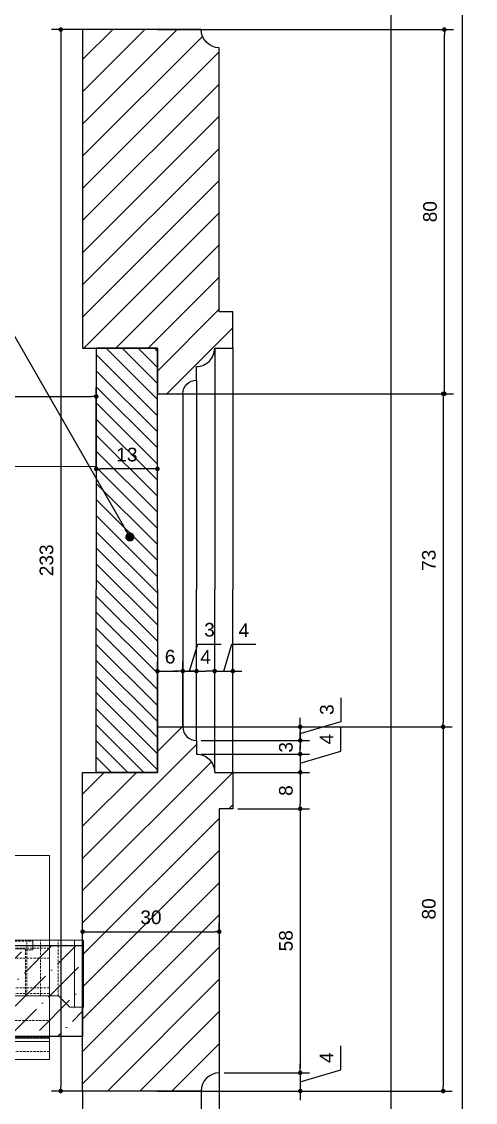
# Model space of a CAD drawing. Header units: inches. Extents: x 274057 to 444617, y 490067 to 635630.
# Drawn here: x 354012.6 to 354112.3, y 516563.3 to 516800.7 of the extents above; entities that cross this region are included whole.
import ezdxf

# ---------------------------------------------------------------- set-up
doc = ezdxf.new("R2010")
doc.units = ezdxf.units.IN
doc.header["$MEASUREMENT"] = 0
doc.linetypes.add('DASHED', pattern=[0.75, 0.5, -0.25])
for name, color, linetype in [('CQ curtains and frames', 252, 'Continuous'), ('CQ Grg Gypsum', 41, 'Continuous'), ('CQ PANEL DIMENSION', 1, 'Continuous'), ('CQ SPOT DETAILS', 40, 'Continuous'), ('CQ Wood Section', 60, 'Continuous'), ('CQ_callout', 34, 'Continuous'), ('Layer7', 8, 'Continuous')]:
    doc.layers.add(name, color=color, linetype=linetype)
for name, color, linetype, lineweight in [('CQ Hardware Accs.', 1, 'Continuous', 0), ('CQ Wood', 30, 'Continuous', 0), ('CQ Wood hatch', 32, 'Continuous', 0), ('Hardware Accs.', 7, 'Continuous', 0)]:
    doc.layers.add(name, color=color, linetype=linetype, lineweight=lineweight)
doc.styles.get("Standard").update_dxf_attribs({"font": 'arial.ttf'})
doc.dimstyles.new('CQ 2', dxfattribs={"dimscale": 0.02, "dimtxt": 150, "dimasz": 50, "dimexe": 100, "dimexo": 0, "dimgap": 80, "dimtad": 1, "dimdec": 0, "dimzin": 0, "dimdsep": 46, "dimtxsty": 'Standard', "dimblk": 'DOT', "dimcen": 100, "dimclrd": 1, "dimclre": 1, "dimclrt": 3, "dimadec": 0, "dimazin": 0, "dimtfac": 1, "dimtdec": 0, "dimtofl": 0, "dimtmove": 0, "dimatfit": 3, "dimfxl": 1, "dimtolj": 1, "dimtzin": 0, "dimlwd": -1, "dimarcsym": 0})
doc.dimstyles.new('CQ 20', dxfattribs={"dimscale": 0.2, "dimtxt": 150, "dimasz": 100, "dimexe": 100, "dimexo": 20, "dimgap": 80, "dimtad": 1, "dimdec": 0, "dimzin": 0, "dimdsep": 46, "dimtxsty": 'Standard', "dimblk": 'DOT', "dimcen": 100, "dimclrd": 1, "dimclre": 1, "dimclrt": 3, "dimadec": 0, "dimazin": 0, "dimtfac": 1, "dimtdec": 0, "dimtofl": 0, "dimtmove": 0, "dimatfit": 3, "dimfxl": 1, "dimtolj": 1, "dimtzin": 0, "dimlwd": -1, "dimarcsym": 0})
doc.dimstyles.get("Standard").update_dxf_attribs({"dimtxt": 0.18, "dimasz": 0.18, "dimexe": 0.18, "dimexo": 0.0625, "dimgap": 0.09, "dimtad": 0, "dimtih": 1, "dimtoh": 1, "dimdec": 4, "dimzin": 0, "dimdsep": 46, "dimtxsty": 'Standard', "dimcen": 0.09, "dimadec": 0, "dimazin": 0, "dimtfac": 1, "dimtdec": 4, "dimtofl": 0, "dimtmove": 0, "dimatfit": 3, "dimfxl": 1, "dimtolj": 1, "dimtzin": 0, "dimarcsym": 0})

# ---------------------------------------------------------------- blocks, each defined once
blk = doc.blocks.new('_Dot')
at = {"color": 0, "linetype": 'ByBlock', "lineweight": -2}
blk.add_line((-0.5, 0), (-1, 0), dxfattribs=at)
at = {"color": 0, "linetype": 'ByBlock', "const_width": 0.5}
blk.add_lwpolyline([(-0.25, 0, 1), (0.25, 0, 1)], format="xyb", close=True, dxfattribs=at)
blk = doc.blocks.new('*D258')
at = {"layer": 'CQ PANEL DIMENSION', "color": 1, "lineweight": -2, "transparency": 16777216}
for p, q in [((354281.45, 519499.28), (354806.32, 519499.28)), ((353585.88, 516399.28), (354806.32, 516399.28))]:
    blk.add_line(p, q, dxfattribs=at)
at = {"layer": 'CQ PANEL DIMENSION', "color": 1, "transparency": 16777216}
blk.add_line((354786.32, 519479.28), (354786.32, 516419.28), dxfattribs=at)
at = {"layer": 'Defpoints', "color": 0, "transparency": 16777216}
for p in [(354277.45, 519499.28, 0), (353581.88, 516399.28, 0), (354786.32, 516399.28)]:
    blk.add_point(p, dxfattribs=at)
at = {"layer": 'CQ PANEL DIMENSION', "color": 1, "transparency": 16777216, "xscale": 20, "yscale": 20, "zscale": 20}
for p, rotation in [((354786.32, 519499.28), 90), ((354786.32, 516399.28), 270)]:
    blk.add_blockref('_Dot', p, dxfattribs=dict(at, rotation=rotation))
at = {"layer": 'CQ PANEL DIMENSION', "color": 3, "transparency": 16777216, "insert": (354754.99, 517949.28), "char_height": 30, "attachment_point": 5, "rotation": 90}
blk.add_mtext('\\A1;3100', dxfattribs=at)
blk = doc.blocks.new('hettich quadro 4D V6 silent')
at = {"layer": 'Hardware Accs.', "linetype": 'DASHED', "lineweight": 0}
for p, q in [((190674.19, -47336.67), (190492.69, -47336.67)), ((190674.19, -47381.47), (190674.19, -47336.67)), ((190674.19, -47355.22), (190279.99, -47355.22)), ((190674.19, -47355.22), (190279.99, -47355.22)), ((190681.69, -47355.22), (190608.21, -47355.22)), ((190608.21, -47355.22), (190681.69, -47355.22)), ((190659.86, -47355.42), (190670.56, -47355.42)), ((190659.86, -47355.42), (190670.56, -47355.42)), ((190669.21, -47367.47), (190669.21, -47355.22)), ((190669.21, -47367.47), (190669.21, -47355.22)), ((190670.56, -47355.22), (190670.56, -47357.39)), ((190670.56, -47357.39), (190670.56, -47355.22)), ((190672.26, -47367.47), (190672.26, -47355.22)), ((190672.26, -47367.47), (190672.26, -47355.22)), ((190674.19, -47369.72), (190674.19, -47355.22)), ((190674.19, -47355.22), (190674.19, -47369.72)), ((190676.15, -47367.47), (190676.15, -47355.22)), ((190676.15, -47367.47), (190676.15, -47355.22)), ((190679.71, -47369.97), (190679.71, -47355.22)), ((190681.69, -47369.97), (190681.69, -47355.22)), ((190674.19, -47356.97), (190279.99, -47356.97)), ((190674.19, -47356.97), (190279.99, -47356.97)), ((190668.91, -47357.12), (190659.86, -47357.12)), ((190659.86, -47357.12), (190668.91, -47357.12)), ((190668.91, -47367.47), (190668.91, -47357.12)), ((190668.91, -47367.47), (190668.91, -47357.12)), ((190670.56, -47357.39), (190668.91, -47357.39)), ((190668.91, -47357.39), (190670.56, -47357.39)), ((190674.19, -47359.21), (190279.99, -47359.21)), ((190674.19, -47359.21), (190279.99, -47359.21)), ((190674.19, -47365.72), (190279.99, -47365.72)), ((190674.19, -47365.72), (190279.99, -47365.72)), ((190674.19, -47365.73), (190279.99, -47365.73)), ((190674.19, -47365.73), (190279.99, -47365.73)), ((190674.19, -47366.97), (190492.69, -47366.97)), ((190674.19, -47366.97), (190492.69, -47366.97)), ((190676.19, -47367.47), (190659.53, -47367.47)), ((190659.53, -47367.47), (190676.19, -47367.47)), ((190674.19, -47379.72), (190674.19, -47366.97)), ((190676.19, -47367.47), (190678.69, -47369.97)), ((190681.69, -47369.97), (190678.69, -47369.97)), ((190492.69, -47372.88), (190674.19, -47372.88)), ((190492.69, -47372.88), (190674.19, -47372.88)), ((190674.19, -47376.5), (190492.69, -47376.5)), ((190674.19, -47376.5), (190492.69, -47376.5)), ((190674.19, -47376.68), (190492.69, -47376.68)), ((190674.19, -47376.76), (190492.69, -47376.76)), ((190674.19, -47376.76), (190492.69, -47376.76)), ((190674.19, -47376.76), (190492.69, -47376.76)), ((190674.19, -47377.48), (190492.69, -47377.48)), ((190674.19, -47379.72), (190492.69, -47379.72)), ((190674.19, -47379.72), (190492.69, -47379.72)), ((190674.19, -47381.47), (190492.69, -47381.47))]:
    blk.add_line(p, q, dxfattribs=at)
at = {"layer": 'Hardware Accs.', "linetype": 'Continuous', "lineweight": 0}
for p, q in [((190674.19, -47336.67), (190492.69, -47336.67)), ((190674.19, -47336.67), (190674.19, -47381.47)), ((190674.19, -47355.22), (190681.69, -47355.22)), ((190679.71, -47369.97), (190679.71, -47355.22)), ((190681.69, -47369.97), (190681.69, -47355.22)), ((190676.19, -47367.47), (190674.19, -47367.47)), ((190678.69, -47369.97), (190676.19, -47367.47)), ((190681.69, -47369.97), (190678.69, -47369.97)), ((190674.19, -47376.68), (190492.69, -47376.68)), ((190674.19, -47376.76), (190492.69, -47376.76)), ((190674.19, -47377.48), (190492.69, -47377.48)), ((190674.19, -47381.47), (190492.69, -47381.47))]:
    blk.add_line(p, q, dxfattribs=at)
blk = doc.blocks.new('A$Cd99c4f28')
at = {"layer": 'CQ Wood hatch', "lineweight": 0}
h = blk.add_hatch(dxfattribs=at)
h.set_pattern_fill('ANSI36', color=252, scale=30, angle=90, style=0)
h.set_pattern_definition([(135, (-401784.7054, -434635.5303), (-7.29203868, 1.988737822), [9.375, -1.875, 0, -1.875])])
h.paths.add_polyline_path([(403.06, 323.72), (383.06, 323.72), (383.06, 198.47), (403.06, 198.47)])
h.paths.add_polyline_path([(403.06, 198.47), (53.06, 198.47), (53.06, 178.47), (403.06, 178.47)])
at = {"layer": 'Layer7'}
h = blk.add_hatch(dxfattribs=at)
h.set_pattern_fill('ANSI31', color=256, scale=40, angle=-90)
h.set_pattern_definition([(315, (-581172.3437, 332558.0663), (3.535533906, 3.535533906), [])])
h.paths.add_polyline_path([(23.06, 337.67), (20.06, 337.67), (20.06, 329.67), (24.06, 329.67, 0.414214), (28.06, 325.67), (28.06, 322.67, -0.414214), (31.06, 319.67), (36.64, 319.67), (36.64, 329.66), (42.64, 329.66), (53.06, 329.66), (53.06, 339.67), (53.06, 399.67), (27.06, 399.67, -0.397359), (23.06, 395.67)])
h = blk.add_hatch(dxfattribs=at)
h.set_pattern_fill('ANSI31', color=256, scale=20)
h.set_pattern_definition([(45, (-505741.121, 352676.4515), (-1.767766953, 1.767766953), [])])
h.paths.add_polyline_path([(50.06, 329.66), (36.64, 329.66), (36.64, 236.51), (50.06, 236.51)])
h = blk.add_hatch(dxfattribs=at)
h.set_pattern_fill('ANSI31', color=256, scale=40, angle=-90)
h.set_pattern_definition([(315, (-581172.3437, 332545.2396), (3.535533906, 3.535533906), [])])
h.paths.add_polyline_path([(23.06, 228.51), (20.06, 228.51), (20.06, 236.51), (24.06, 236.51, -0.414214), (28.06, 240.51), (28.06, 243.51, 0.414214), (31.06, 246.51), (36.64, 246.51), (36.64, 236.51), (42.64, 236.51), (53.06, 236.51), (53.06, 226.51), (53.06, 166.51), (27.06, 166.51, 0.397359), (23.06, 170.51)])
at = {"color": 8}
for points, elevation in [([(20.06, 329.67), (20.06, 276.67)], 0.02), ([(24.06, 329.67), (24.06, 276.67)], 0.02), ([(28.06, 322.67), (28.06, 276.67)], 0.02), ([(31.06, 319.67), (31.06, 246.51)], 0.02), ([(20.06, 236.51), (20.06, 276.67)], 0), ([(24.06, 236.51), (24.06, 276.67)], 0), ([(28.06, 243.51), (28.06, 276.67)], 0)]:
    blk.add_lwpolyline(points, dxfattribs=dict(at, elevation=elevation))
at = {"layer": 'CQ Wood'}
blk.add_line((50.06, 303.72, 0.02), (383.06, 303.72, 0.02), dxfattribs=at)
at = {"layer": 'CQ Wood Section', "ltscale": 1000, "elevation": 0.02}
for points in [[(36.64, 319.67), (31.06, 319.67, 0.414214), (28.06, 322.67), (28.06, 325.67, -0.414214), (24.06, 329.67), (20.06, 329.67), (20.06, 337.67), (23.06, 337.67), (23.06, 395.67, 0.397359), (27.06, 399.67), (53.06, 399.67), (53.06, 329.66), (42.64, 329.66), (42.64, 329.66), (36.64, 329.66)], [(36.64, 246.51), (31.06, 246.51, -0.414214), (28.06, 243.51), (28.06, 240.51, 0.414214), (24.06, 236.51), (20.06, 236.51), (20.06, 228.51), (23.06, 228.51), (23.06, 170.51, -0.397359), (27.06, 166.51), (53.06, 166.51), (53.06, 236.51), (42.64, 236.51), (42.64, 236.51), (36.64, 236.51)]]:
    blk.add_lwpolyline(points, format="xyb", close=True, dxfattribs=at)
at = {"layer": 'CQ Wood Section', "ltscale": 1000}
for points, elevation in [([(36.64, 276.67), (36.64, 329.66), (50.06, 329.66), (50.06, 276.67)], 0.02), ([(36.64, 276.67), (36.64, 236.51), (50.06, 236.51), (50.06, 276.67)], 0)]:
    blk.add_lwpolyline(points, dxfattribs=dict(at, elevation=elevation))
at = {"layer": 'CQ Wood Section', "elevation": 0.02}
blk.add_lwpolyline([(403.06, 198.47), (53.06, 198.47), (53.06, 178.47), (403.06, 178.47)], close=True, dxfattribs=at)
at = {"layer": 'CQ Hardware Accs.', "color": 1, "xscale": -1}
blk.add_blockref('hettich quadro 4D V6 silent', (190734.56, 47554.88, 0.02), dxfattribs=at)
blk = doc.blocks.new('*D877')
at = {"layer": 'CQ SPOT DETAILS', "color": 1, "transparency": 16777216}
for p, q in [((354082.83, 516646.99), (354082.83, 516652.16)), ((354073.84, 516646.79), (354073.84, 516647.79)), ((354073.84, 516644.29), (354082.83, 516646.99)), ((354073.84, 516645.79), (354073.84, 516642.79)), ((354073.84, 516641.79), (354073.84, 516640.79))]:
    blk.add_line(p, q, dxfattribs=at)
at = {"layer": 'CQ SPOT DETAILS', "color": 1, "lineweight": -2, "transparency": 16777216}
for p, q in [((354043.53, 516645.79), (354075.84, 516645.79)), ((354052.1, 516642.79), (354075.84, 516642.79))]:
    blk.add_line(p, q, dxfattribs=at)
at = {"layer": 'Defpoints', "color": 0, "transparency": 16777216}
for p in [(354043.53, 516645.79, -0.13), (354052.1, 516642.79, -0.13), (354073.84, 516642.79)]:
    blk.add_point(p, dxfattribs=at)
at = {"layer": 'CQ SPOT DETAILS', "color": 1, "transparency": 16777216}
for p, rotation in [((354073.84, 516645.79), 270), ((354073.84, 516642.79), 90)]:
    blk.add_blockref('_Dot', p, dxfattribs=dict(at, rotation=rotation))
at = {"layer": 'CQ SPOT DETAILS', "color": 3, "transparency": 16777216, "insert": (354079.7, 516649.57), "char_height": 3, "attachment_point": 5, "rotation": 90}
blk.add_mtext('\\A1;3', dxfattribs=at)
blk = doc.blocks.new('*D878')
at = {"layer": 'CQ SPOT DETAILS', "color": 1, "transparency": 16777216}
for p, q in [((354082.74, 516640.46), (354082.74, 516645.74)), ((354073.84, 516640.79), (354073.84, 516641.79)), ((354073.84, 516637.79), (354082.74, 516640.46)), ((354073.84, 516639.79), (354073.84, 516635.79)), ((354073.84, 516634.79), (354073.84, 516633.79))]:
    blk.add_line(p, q, dxfattribs=at)
at = {"layer": 'CQ SPOT DETAILS', "color": 1, "lineweight": -2, "transparency": 16777216}
for p, q in [((354052.1, 516639.79), (354075.84, 516639.79)), ((354056.1, 516635.79), (354075.84, 516635.79))]:
    blk.add_line(p, q, dxfattribs=at)
at = {"layer": 'Defpoints', "color": 0, "transparency": 16777216}
for p in [(354052.1, 516639.79, -0.13), (354056.1, 516635.79, -0.13), (354073.84, 516635.79)]:
    blk.add_point(p, dxfattribs=at)
at = {"layer": 'CQ SPOT DETAILS', "color": 1, "transparency": 16777216}
for p, rotation in [((354073.84, 516639.79), 270), ((354073.84, 516635.79), 90)]:
    blk.add_blockref('_Dot', p, dxfattribs=dict(at, rotation=rotation))
at = {"layer": 'CQ SPOT DETAILS', "color": 3, "transparency": 16777216, "insert": (354079.64, 516643.1), "char_height": 3, "attachment_point": 5, "rotation": 90}
blk.add_mtext('\\A1;4', dxfattribs=at)
blk = doc.blocks.new('*D879')
at = {"layer": 'CQ SPOT DETAILS', "color": 1, "lineweight": -2, "transparency": 16777216}
for p, q in [((354056.1, 516635.79), (354075.84, 516635.79)), ((354060.1, 516627.79), (354075.84, 516627.79))]:
    blk.add_line(p, q, dxfattribs=at)
at = {"layer": 'CQ SPOT DETAILS', "color": 1, "transparency": 16777216}
blk.add_line((354073.84, 516634.79), (354073.84, 516628.79), dxfattribs=at)
at = {"layer": 'Defpoints', "color": 0, "transparency": 16777216}
for p in [(354056.1, 516635.79, -0.13), (354060.1, 516627.79, -0.13), (354073.84, 516627.79)]:
    blk.add_point(p, dxfattribs=at)
at = {"layer": 'CQ SPOT DETAILS', "color": 1, "transparency": 16777216}
for p, rotation in [((354073.84, 516635.79), 90), ((354073.84, 516627.79), 270)]:
    blk.add_blockref('_Dot', p, dxfattribs=dict(at, rotation=rotation))
at = {"layer": 'CQ SPOT DETAILS', "color": 3, "transparency": 16777216, "insert": (354070.7, 516631.79), "char_height": 3, "attachment_point": 5, "rotation": 90}
blk.add_mtext('\\A1;8', dxfattribs=at)
blk = doc.blocks.new('*D880')
at = {"layer": 'CQ SPOT DETAILS', "color": 1, "lineweight": -2, "transparency": 16777216}
for p, q in [((354060.1, 516627.79), (354075.84, 516627.79)), ((354057.1, 516569.79), (354075.84, 516569.79))]:
    blk.add_line(p, q, dxfattribs=at)
at = {"layer": 'CQ SPOT DETAILS', "color": 1, "transparency": 16777216}
blk.add_line((354073.84, 516626.79), (354073.84, 516570.79), dxfattribs=at)
at = {"layer": 'Defpoints', "color": 0, "transparency": 16777216}
for p in [(354060.1, 516627.79, -0.13), (354057.1, 516569.79, -0.13), (354073.84, 516569.79)]:
    blk.add_point(p, dxfattribs=at)
at = {"layer": 'CQ SPOT DETAILS', "color": 1, "transparency": 16777216}
for p, rotation in [((354073.84, 516627.79), 90), ((354073.84, 516569.79), 270)]:
    blk.add_blockref('_Dot', p, dxfattribs=dict(at, rotation=rotation))
at = {"layer": 'CQ SPOT DETAILS', "color": 3, "transparency": 16777216, "insert": (354070.7, 516598.79), "char_height": 3, "attachment_point": 5, "rotation": 90}
blk.add_mtext('\\A1;58', dxfattribs=at)
blk = doc.blocks.new('*D881')
at = {"layer": 'CQ SPOT DETAILS', "color": 1, "transparency": 16777216}
for p, q in [((354082.74, 516570.46), (354082.74, 516575.74)), ((354073.84, 516570.79), (354073.84, 516571.79)), ((354073.84, 516567.79), (354082.74, 516570.46)), ((354073.84, 516569.79), (354073.84, 516565.79)), ((354073.84, 516564.79), (354073.84, 516563.79))]:
    blk.add_line(p, q, dxfattribs=at)
at = {"layer": 'CQ SPOT DETAILS', "color": 1, "lineweight": -2, "transparency": 16777216}
for p, q in [((354057.1, 516569.79), (354075.84, 516569.79)), ((354053.1, 516565.79), (354075.84, 516565.79))]:
    blk.add_line(p, q, dxfattribs=at)
at = {"layer": 'Defpoints', "color": 0, "transparency": 16777216}
for p in [(354057.1, 516569.79, -0.13), (354053.1, 516565.79, -0.13), (354073.84, 516565.79)]:
    blk.add_point(p, dxfattribs=at)
at = {"layer": 'CQ SPOT DETAILS', "color": 1, "transparency": 16777216}
for p, rotation in [((354073.84, 516569.79), 270), ((354073.84, 516565.79), 90)]:
    blk.add_blockref('_Dot', p, dxfattribs=dict(at, rotation=rotation))
at = {"layer": 'CQ SPOT DETAILS', "color": 3, "transparency": 16777216, "insert": (354079.64, 516573.1), "char_height": 3, "attachment_point": 5, "rotation": 90}
blk.add_mtext('\\A1;4', dxfattribs=at)
blk = doc.blocks.new('*D882')
at = {"layer": 'CQ SPOT DETAILS', "color": 1, "transparency": 16777216}
for p, q in [((354073.84, 516643.79), (354073.84, 516644.79)), ((354073.84, 516638.79), (354073.84, 516637.79))]:
    blk.add_line(p, q, dxfattribs=at)
at = {"layer": 'CQ SPOT DETAILS', "color": 1, "lineweight": -2, "transparency": 16777216}
for p, q in [((354052.1, 516642.79), (354075.84, 516642.79)), ((354052.1, 516639.79), (354075.84, 516639.79))]:
    blk.add_line(p, q, dxfattribs=at)
at = {"layer": 'Defpoints', "color": 0, "transparency": 16777216}
for p in [(354052.1, 516642.79, -0.13), (354073.84, 516642.79), (354052.1, 516639.79)]:
    blk.add_point(p, dxfattribs=at)
at = {"layer": 'CQ SPOT DETAILS', "color": 1, "transparency": 16777216}
for p, rotation in [((354073.84, 516642.79), 270), ((354073.84, 516639.79), 90)]:
    blk.add_blockref('_Dot', p, dxfattribs=dict(at, rotation=rotation))
at = {"layer": 'CQ SPOT DETAILS', "color": 3, "transparency": 16777216, "insert": (354070.7, 516641.29), "char_height": 3, "attachment_point": 5, "rotation": 90}
blk.add_mtext('\\A1;3', dxfattribs=at)
blk = doc.blocks.new('*D894')
at = {"layer": 'CQ SPOT DETAILS', "color": 1, "lineweight": -2, "transparency": 16777216}
for p, q in [((353696.04, 516703), (353696.04, 516720.35)), ((354029.04, 516703), (354029.04, 516720.35))]:
    blk.add_line(p, q, dxfattribs=at)
at = {"layer": 'CQ SPOT DETAILS', "color": 1, "transparency": 16777216}
blk.add_line((353697.04, 516718.35), (354028.04, 516718.35), dxfattribs=at)
at = {"layer": 'Defpoints', "color": 0, "transparency": 16777216}
for p in [(354029.04, 516718.35), (353696.04, 516703, -0.17), (354029.04, 516703, -0.17)]:
    blk.add_point(p, dxfattribs=at)
at = {"layer": 'CQ SPOT DETAILS', "color": 1, "transparency": 16777216, "rotation": 180}
blk.add_blockref('_Dot', (353696.04, 516718.35), dxfattribs=at)
at = {"layer": 'CQ SPOT DETAILS', "color": 1, "transparency": 16777216}
blk.add_blockref('_Dot', (354029.04, 516718.35), dxfattribs=at)
at = {"layer": 'CQ SPOT DETAILS', "color": 3, "transparency": 16777216, "insert": (353862.54, 516721.49), "char_height": 3, "attachment_point": 5}
blk.add_mtext('\\A1;333', dxfattribs=at)
blk = doc.blocks.new('*D898')
at = {"layer": 'CQ SPOT DETAILS', "color": 1, "lineweight": -2, "transparency": 16777216}
for p, q in [((354029.04, 516702.45), (354029.04, 516704.45)), ((354042.46, 516702.45), (354042.46, 516704.45))]:
    blk.add_line(p, q, dxfattribs=at)
at = {"layer": 'CQ SPOT DETAILS', "color": 1, "transparency": 16777216}
blk.add_line((354041.46, 516702.45), (354030.04, 516702.45), dxfattribs=at)
at = {"layer": 'Defpoints', "color": 0, "transparency": 16777216}
for p in [(354029.04, 516702.45), (354029.04, 516702.45), (354042.46, 516702.45, -0.17)]:
    blk.add_point(p, dxfattribs=at)
at = {"layer": 'CQ SPOT DETAILS', "color": 1, "transparency": 16777216, "rotation": 180}
blk.add_blockref('_Dot', (354029.04, 516702.45), dxfattribs=at)
at = {"layer": 'CQ SPOT DETAILS', "color": 1, "transparency": 16777216}
blk.add_blockref('_Dot', (354042.46, 516702.45), dxfattribs=at)
at = {"layer": 'CQ SPOT DETAILS', "color": 3, "transparency": 16777216, "insert": (354035.75, 516705.58), "char_height": 3, "attachment_point": 5}
blk.add_mtext('\\A1;13', dxfattribs=at)
blk = doc.blocks.new('*D899')
at = {"layer": 'CQ SPOT DETAILS', "color": 1, "lineweight": -2, "transparency": 16777216}
for p, q in [((354042.46, 516645.79), (354042.46, 516660.03)), ((354048.04, 516645.79), (354048.04, 516660.03))]:
    blk.add_line(p, q, dxfattribs=at)
at = {"layer": 'CQ SPOT DETAILS', "color": 1, "transparency": 16777216}
blk.add_line((354043.46, 516658.03), (354047.04, 516658.03), dxfattribs=at)
at = {"layer": 'Defpoints', "color": 0, "transparency": 16777216}
for p in [(354048.04, 516658.03), (354042.46, 516645.79, -0.17), (354048.04, 516645.79, -0.17)]:
    blk.add_point(p, dxfattribs=at)
at = {"layer": 'CQ SPOT DETAILS', "color": 1, "transparency": 16777216, "rotation": 180}
blk.add_blockref('_Dot', (354042.46, 516658.03), dxfattribs=at)
at = {"layer": 'CQ SPOT DETAILS', "color": 1, "transparency": 16777216}
blk.add_blockref('_Dot', (354048.04, 516658.03), dxfattribs=at)
at = {"layer": 'CQ SPOT DETAILS', "color": 3, "transparency": 16777216, "insert": (354045.25, 516661.17), "char_height": 3, "attachment_point": 5}
blk.add_mtext('\\A1;6', dxfattribs=at)
blk = doc.blocks.new('*D900')
at = {"layer": 'CQ SPOT DETAILS', "color": 1, "transparency": 16777216}
for p, q in [((354049.54, 516658.03), (354051.32, 516663.97)), ((354051.32, 516663.97), (354056.48, 516663.97)), ((354047.04, 516658.03), (354046.04, 516658.03)), ((354048.04, 516658.03), (354051.04, 516658.03)), ((354052.04, 516658.03), (354053.04, 516658.03))]:
    blk.add_line(p, q, dxfattribs=at)
at = {"layer": 'CQ SPOT DETAILS', "color": 1, "lineweight": -2, "transparency": 16777216}
for p, q in [((354048.04, 516645.79), (354048.04, 516660.03)), ((354051.04, 516642.79), (354051.04, 516660.03))]:
    blk.add_line(p, q, dxfattribs=at)
at = {"layer": 'Defpoints', "color": 0, "transparency": 16777216}
for p in [(354051.04, 516658.03), (354048.04, 516645.79, -0.17), (354051.04, 516642.79, -0.17)]:
    blk.add_point(p, dxfattribs=at)
at = {"layer": 'CQ SPOT DETAILS', "color": 1, "transparency": 16777216}
blk.add_blockref('_Dot', (354048.04, 516658.03), dxfattribs=at)
at = {"layer": 'CQ SPOT DETAILS', "color": 1, "transparency": 16777216, "rotation": 180}
blk.add_blockref('_Dot', (354051.04, 516658.03), dxfattribs=at)
at = {"layer": 'CQ SPOT DETAILS', "color": 3, "transparency": 16777216, "insert": (354053.9, 516667.1), "char_height": 3, "attachment_point": 5}
blk.add_mtext('\\A1;3', dxfattribs=at)
blk = doc.blocks.new('*D901')
at = {"layer": 'CQ SPOT DETAILS', "color": 1, "lineweight": -2, "transparency": 16777216}
for p, q in [((354051.04, 516642.79), (354051.04, 516660.03)), ((354055.04, 516635.79), (354055.04, 516660.03))]:
    blk.add_line(p, q, dxfattribs=at)
at = {"layer": 'CQ SPOT DETAILS', "color": 1, "transparency": 16777216}
for p, q in [((354050.04, 516658.03), (354049.04, 516658.03)), ((354056.04, 516658.03), (354057.04, 516658.03))]:
    blk.add_line(p, q, dxfattribs=at)
at = {"layer": 'Defpoints', "color": 0, "transparency": 16777216}
for p in [(354055.04, 516658.03), (354051.04, 516642.79, -0.17), (354055.04, 516635.79, -0.17)]:
    blk.add_point(p, dxfattribs=at)
at = {"layer": 'CQ SPOT DETAILS', "color": 1, "transparency": 16777216}
blk.add_blockref('_Dot', (354051.04, 516658.03), dxfattribs=at)
at = {"layer": 'CQ SPOT DETAILS', "color": 1, "transparency": 16777216, "rotation": 180}
blk.add_blockref('_Dot', (354055.04, 516658.03), dxfattribs=at)
at = {"layer": 'CQ SPOT DETAILS', "color": 3, "transparency": 16777216, "insert": (354053.04, 516661.13), "char_height": 3, "attachment_point": 5}
blk.add_mtext('\\A1;4', dxfattribs=at)
blk = doc.blocks.new('*D902')
at = {"layer": 'CQ SPOT DETAILS', "color": 1, "transparency": 16777216}
for p, q in [((354057.04, 516658.03), (354058.81, 516663.93)), ((354058.81, 516663.93), (354064.08, 516663.93)), ((354054.04, 516658.03), (354053.04, 516658.03)), ((354055.04, 516658.03), (354059.04, 516658.03)), ((354060.04, 516658.03), (354061.04, 516658.03))]:
    blk.add_line(p, q, dxfattribs=at)
at = {"layer": 'CQ SPOT DETAILS', "color": 1, "lineweight": -2, "transparency": 16777216}
for p, q in [((354055.04, 516635.79), (354055.04, 516660.03)), ((354059.04, 516635.79), (354059.04, 516660.03))]:
    blk.add_line(p, q, dxfattribs=at)
at = {"layer": 'Defpoints', "color": 0, "transparency": 16777216}
for p in [(354059.04, 516658.03), (354055.04, 516635.79, -0.17), (354059.04, 516635.79, -0.17)]:
    blk.add_point(p, dxfattribs=at)
at = {"layer": 'CQ SPOT DETAILS', "color": 1, "transparency": 16777216}
blk.add_blockref('_Dot', (354055.04, 516658.03), dxfattribs=at)
at = {"layer": 'CQ SPOT DETAILS', "color": 1, "transparency": 16777216, "rotation": 180}
blk.add_blockref('_Dot', (354059.04, 516658.03), dxfattribs=at)
at = {"layer": 'CQ SPOT DETAILS', "color": 3, "transparency": 16777216, "insert": (354061.44, 516667.03), "char_height": 3, "attachment_point": 5}
blk.add_mtext('\\A1;4', dxfattribs=at)
blk = doc.blocks.new('*D903')
at = {"layer": 'CQ SPOT DETAILS', "color": 1, "lineweight": -2, "transparency": 16777216}
for p, q in [((354026.04, 516600.79), (354026.04, 516602.79)), ((354056.04, 516600.79), (354056.04, 516602.79))]:
    blk.add_line(p, q, dxfattribs=at)
at = {"layer": 'CQ SPOT DETAILS', "color": 1, "transparency": 16777216}
blk.add_line((354027.04, 516600.79), (354055.04, 516600.79), dxfattribs=at)
at = {"layer": 'Defpoints', "color": 0, "transparency": 16777216}
for p in [(354026.04, 516600.79, -0.17), (354056.04, 516600.79, -0.17), (354056.04, 516600.79)]:
    blk.add_point(p, dxfattribs=at)
at = {"layer": 'CQ SPOT DETAILS', "color": 1, "transparency": 16777216, "rotation": 180}
blk.add_blockref('_Dot', (354026.04, 516600.79), dxfattribs=at)
at = {"layer": 'CQ SPOT DETAILS', "color": 1, "transparency": 16777216}
blk.add_blockref('_Dot', (354056.04, 516600.79), dxfattribs=at)
at = {"layer": 'CQ SPOT DETAILS', "color": 3, "transparency": 16777216, "insert": (354041.04, 516603.93), "char_height": 3, "attachment_point": 5}
blk.add_mtext('\\A1;30', dxfattribs=at)
blk = doc.blocks.new('*D904')
at = {"layer": 'CQ SPOT DETAILS', "color": 1, "lineweight": -2, "transparency": 16777216}
for p, q in [((354026.04, 516565.79), (354026.04, 516553.58)), ((354052.04, 516565.79), (354052.04, 516553.58))]:
    blk.add_line(p, q, dxfattribs=at)
at = {"layer": 'CQ SPOT DETAILS', "color": 1, "transparency": 16777216}
blk.add_line((354027.04, 516555.58), (354051.04, 516555.58), dxfattribs=at)
at = {"layer": 'Defpoints', "color": 0, "transparency": 16777216}
for p in [(354026.04, 516565.79, -0.17), (354052.04, 516565.79, -0.17), (354052.04, 516555.58)]:
    blk.add_point(p, dxfattribs=at)
at = {"layer": 'CQ SPOT DETAILS', "color": 1, "transparency": 16777216, "rotation": 180}
blk.add_blockref('_Dot', (354026.04, 516555.58), dxfattribs=at)
at = {"layer": 'CQ SPOT DETAILS', "color": 1, "transparency": 16777216}
blk.add_blockref('_Dot', (354052.04, 516555.58), dxfattribs=at)
at = {"layer": 'CQ SPOT DETAILS', "color": 3, "transparency": 16777216, "insert": (354039.04, 516558.72), "char_height": 3, "attachment_point": 5}
blk.add_mtext('\\A1;26', dxfattribs=at)
blk = doc.blocks.new('*D905')
at = {"layer": 'CQ SPOT DETAILS', "color": 1, "lineweight": -2, "transparency": 16777216}
for p, q in [((354056.04, 516569.79), (354056.04, 516553.58)), ((354052.04, 516565.79), (354052.04, 516553.58))]:
    blk.add_line(p, q, dxfattribs=at)
at = {"layer": 'CQ SPOT DETAILS', "color": 1, "transparency": 16777216}
for p, q in [((354051.04, 516555.58), (354050.04, 516555.58)), ((354052.04, 516555.58), (354056.04, 516555.58)), ((354054.04, 516555.58), (354056.71, 516546.68)), ((354057.04, 516555.58), (354058.04, 516555.58)), ((354056.71, 516546.68), (354061.98, 516546.68))]:
    blk.add_line(p, q, dxfattribs=at)
at = {"layer": 'Defpoints', "color": 0, "transparency": 16777216}
for p in [(354056.04, 516569.79, -0.17), (354052.04, 516565.79, -0.17), (354056.04, 516555.58)]:
    blk.add_point(p, dxfattribs=at)
at = {"layer": 'CQ SPOT DETAILS', "color": 1, "transparency": 16777216}
blk.add_blockref('_Dot', (354052.04, 516555.58), dxfattribs=at)
at = {"layer": 'CQ SPOT DETAILS', "color": 1, "transparency": 16777216, "rotation": 180}
blk.add_blockref('_Dot', (354056.04, 516555.58), dxfattribs=at)
at = {"layer": 'CQ SPOT DETAILS', "color": 3, "transparency": 16777216, "insert": (354059.34, 516549.78), "char_height": 3, "attachment_point": 5}
blk.add_mtext('\\A1;4', dxfattribs=at)
blk = doc.blocks.new('*D906')
at = {"layer": 'CQ SPOT DETAILS', "color": 1, "lineweight": -2, "transparency": 16777216}
for p, q in [((354042.46, 516645.79), (354107.24, 516645.79)), ((354042.46, 516565.79), (354107.24, 516565.79))]:
    blk.add_line(p, q, dxfattribs=at)
at = {"layer": 'CQ SPOT DETAILS', "color": 1, "transparency": 16777216}
blk.add_line((354105.24, 516644.79), (354105.24, 516566.79), dxfattribs=at)
at = {"layer": 'Defpoints', "color": 0, "transparency": 16777216}
for p in [(354042.46, 516645.79), (354042.46, 516565.79, -0.17), (354105.24, 516565.79)]:
    blk.add_point(p, dxfattribs=at)
at = {"layer": 'CQ SPOT DETAILS', "color": 1, "transparency": 16777216}
for p, rotation in [((354105.24, 516645.79), 90), ((354105.24, 516565.79), 270)]:
    blk.add_blockref('_Dot', p, dxfattribs=dict(at, rotation=rotation))
at = {"layer": 'CQ SPOT DETAILS', "color": 3, "transparency": 16777216, "insert": (354102.11, 516605.79), "char_height": 3, "attachment_point": 5, "rotation": 90}
blk.add_mtext('\\A1;80', dxfattribs=at)
blk = doc.blocks.new('*D907')
at = {"layer": 'CQ SPOT DETAILS', "color": 1, "lineweight": -2, "transparency": 16777216}
for p, q in [((354042.46, 516718.95), (354107.25, 516718.95)), ((354042.46, 516645.79), (354107.25, 516645.79))]:
    blk.add_line(p, q, dxfattribs=at)
at = {"layer": 'CQ SPOT DETAILS', "color": 1, "transparency": 16777216}
blk.add_line((354105.25, 516717.95), (354105.25, 516646.79), dxfattribs=at)
at = {"layer": 'Defpoints', "color": 0, "transparency": 16777216}
for p in [(354042.46, 516718.95, -0.17), (354042.46, 516645.79), (354105.25, 516645.79)]:
    blk.add_point(p, dxfattribs=at)
at = {"layer": 'CQ SPOT DETAILS', "color": 1, "transparency": 16777216}
for p, rotation in [((354105.25, 516718.95), 90), ((354105.25, 516645.79), 270)]:
    blk.add_blockref('_Dot', p, dxfattribs=dict(at, rotation=rotation))
at = {"layer": 'CQ SPOT DETAILS', "color": 3, "transparency": 16777216, "insert": (354102.11, 516682.37), "char_height": 3, "attachment_point": 5, "rotation": 90}
blk.add_mtext('\\A1;73', dxfattribs=at)
blk = doc.blocks.new('*D908')
at = {"layer": 'CQ SPOT DETAILS', "color": 1, "lineweight": -2, "transparency": 16777216}
for p, q in [((354042.46, 516798.95), (354107.5, 516798.95)), ((354042.46, 516718.95), (354107.5, 516718.95))]:
    blk.add_line(p, q, dxfattribs=at)
at = {"layer": 'CQ SPOT DETAILS', "color": 1, "transparency": 16777216}
blk.add_line((354105.5, 516719.95), (354105.5, 516797.95), dxfattribs=at)
at = {"layer": 'Defpoints', "color": 0, "transparency": 16777216}
for p in [(354042.46, 516798.95, -0.17), (354105.5, 516798.95), (354042.46, 516718.95)]:
    blk.add_point(p, dxfattribs=at)
at = {"layer": 'CQ SPOT DETAILS', "color": 1, "transparency": 16777216}
for p, rotation in [((354105.5, 516798.95), 90), ((354105.5, 516718.95), 270)]:
    blk.add_blockref('_Dot', p, dxfattribs=dict(at, rotation=rotation))
at = {"layer": 'CQ SPOT DETAILS', "color": 3, "transparency": 16777216, "insert": (354102.36, 516758.95), "char_height": 3, "attachment_point": 5, "rotation": 90}
blk.add_mtext('\\A1;80', dxfattribs=at)
blk = doc.blocks.new('*D909')
at = {"layer": 'CQ SPOT DETAILS', "color": 1, "lineweight": -2, "transparency": 16777216}
for p, q in [((354026.04, 516798.95), (354019.23, 516798.95)), ((354026.04, 516565.79), (354019.23, 516565.79))]:
    blk.add_line(p, q, dxfattribs=at)
at = {"layer": 'CQ SPOT DETAILS', "color": 1, "transparency": 16777216}
blk.add_line((354021.23, 516797.95), (354021.23, 516566.79), dxfattribs=at)
at = {"layer": 'Defpoints', "color": 0, "transparency": 16777216}
for p in [(354026.04, 516798.95, -0.17), (354021.23, 516565.79), (354026.04, 516565.79)]:
    blk.add_point(p, dxfattribs=at)
at = {"layer": 'CQ SPOT DETAILS', "color": 1, "transparency": 16777216}
for p, rotation in [((354021.23, 516798.95), 90), ((354021.23, 516565.79), 270)]:
    blk.add_blockref('_Dot', p, dxfattribs=dict(at, rotation=rotation))
at = {"layer": 'CQ SPOT DETAILS', "color": 3, "transparency": 16777216, "insert": (354018.1, 516682.37), "char_height": 3, "attachment_point": 5, "rotation": 90}
blk.add_mtext('\\A1;233', dxfattribs=at)

msp = doc.modelspace()

# ---------------------------------------------------------------- hatches: boundary and pattern name
at = {"layer": 'CQ curtains and frames', "linetype": 'ByBlock', "ltscale": 200}
h = msp.add_hatch(dxfattribs=at)
h.set_pattern_fill('PLASTI,_O', color=256, scale=500, angle=90)
h.set_pattern_definition([(90, (0, 0), (-125, 8e-15), []), (90, (-15.62, 1e-15), (-125, 8e-15), []), (90, (-31.25, 2e-15), (-125, 8e-15), []), (90, (-78.12, 5e-15), (-125, 8e-15), [])])
edge = h.paths.add_edge_path()
edge.add_line((359636.1, 517521.28), (359636.1, 519159.24))
edge.add_line((359636.1, 519159.24), (359615.1, 519189.24))
edge.add_line((359615.1, 519189.24), (359611.1, 519259.37))
edge.add_line((359611.1, 519259.37), (359625.1, 519279.41))
edge.add_line((359625.1, 519279.41), (359625.1, 519299.28))
edge.add_line((359625.1, 519299.28), (354065.1, 519299.34))
edge.add_line((354065.1, 519299.34), (354065.1, 519279.41))
edge.add_line((354065.1, 519279.41), (354069.1, 519279.41))
edge.add_line((354069.1, 519279.41), (354070.27, 519276.58))
edge.add_line((354070.27, 519276.58), (354073.1, 519275.41))
edge.add_line((354073.1, 519275.41), (354073.1, 519272.41))
edge.add_arc((354073.1, 519269.41), 3, 0, 90, ccw=False)
edge.add_line((354076.1, 519269.41), (354079.1, 519269.41))
edge.add_line((354079.1, 519269.41), (354079.1, 519229.24))
edge.add_line((354079.1, 519229.24), (354076.1, 519229.24))
edge.add_arc((354073.1, 519229.24), 3, 270, 360, ccw=False)
edge.add_line((354073.1, 519226.24), (354073.1, 519223.24))
edge.add_arc((354073.1, 519219.24), 4, 90, 180)
edge.add_line((354069.1, 519219.24), (354065.1, 519219.24))
edge.add_line((354065.1, 519219.24), (354065.1, 519199.24))
edge.add_line((354065.1, 519199.24), (354068.1, 519199.24))
edge.add_arc((354071.1, 519199.24), 3, 180, 270)
edge.add_line((354071.1, 519196.24), (354071.1, 519193.24))
edge.add_arc((354071.1, 519189.24), 4, -90, 90, ccw=False)
edge.add_line((354071.1, 519185.24), (354071.1, 519182.24))
edge.add_arc((354071.1, 519179.24), 3, 90, 180)
edge.add_line((354068.1, 519179.24), (354065.1, 519179.24))
edge.add_line((354065.1, 519179.24), (354065.1, 519157.92))
edge.add_line((354065.1, 519157.92), (354052.04, 519157.92))
edge.add_line((354052.04, 519157.92), (354069.17, 516514.31))
edge.add_line((354069.17, 516514.31), (354295.1, 516514.25))
edge.add_line((354295.1, 516514.25), (354295.1, 519049.28))
edge.add_line((354295.1, 519049.28), (359395.1, 519049.28))
edge.add_line((359395.1, 519049.28), (359394.66, 517521.28))
edge.add_line((359394.66, 517521.28), (359636.1, 517521.42))

# ---------------------------------------------------------------- block references
at = {"layer": 'CQ Grg Gypsum', "xscale": -1}
msp.add_blockref('A$Cd99c4f28', (354079.1, 516399.28, -0.18), dxfattribs=at)

# ---------------------------------------------------------------- dimensions: what is measured, and where the dimension line sits
at = {"layer": 'CQ PANEL DIMENSION'}
dim = msp.add_linear_dim(base=(354786.32, 516399.28), p1=(354277.45, 519499.28, 0), p2=(353581.88, 516399.28, 0), angle=90, dimstyle='CQ 20', override={"dimtmove": 1}, dxfattribs=at)
dim.commit()
dim.dimension.update_dxf_attribs({"geometry": '*D258', "text_midpoint": (354754.99, 517949.28)})
at = {"layer": 'CQ SPOT DETAILS'}
for base, p1, p2, picture, middle in [((354021.23, 516565.79), (354026.04, 516798.95, -0.17), (354026.04, 516565.79), '*D909', (354018.1, 516682.37)), ((354105.5, 516798.95), (354042.46, 516718.95), (354042.46, 516798.95, -0.17), '*D908', (354102.36, 516758.95)), ((354105.25, 516645.79), (354042.46, 516718.95, -0.17), (354042.46, 516645.79), '*D907', (354102.11, 516682.37)), ((354105.24, 516565.79), (354042.46, 516645.79), (354042.46, 516565.79, -0.17), '*D906', (354102.11, 516605.79))]:
    dim = msp.add_linear_dim(base=base, p1=p1, p2=p2, angle=90, dimstyle='CQ 2', dxfattribs=at)
    dim.commit()
    dim.dimension.update_dxf_attribs({"geometry": picture, "text_midpoint": middle})
for base, p1, p2, picture, middle in [((354029.04, 516718.35), (353696.04, 516703, -0.17), (354029.04, 516703, -0.17), '*D894', (353862.54, 516721.49)), ((354029.04, 516702.45), (354042.46, 516702.45, -0.17), (354029.04, 516702.45), '*D898', (354035.75, 516705.58)), ((354048.04, 516658.03), (354042.46, 516645.79, -0.17), (354048.04, 516645.79, -0.17), '*D899', (354045.25, 516661.17)), ((354056.04, 516600.79), (354026.04, 516600.79, -0.17), (354056.04, 516600.79, -0.17), '*D903', (354041.04, 516603.93)), ((354052.04, 516555.58), (354026.04, 516565.79, -0.17), (354052.04, 516565.79, -0.17), '*D904', (354039.04, 516558.72))]:
    dim = msp.add_linear_dim(base=base, p1=p1, p2=p2, dimstyle='CQ 2', dxfattribs=at)
    dim.commit()
    dim.dimension.update_dxf_attribs({"geometry": picture, "text_midpoint": middle})
for base, p1, p2, picture, middle in [((354051.04, 516658.03), (354048.04, 516645.79, -0.17), (354051.04, 516642.79, -0.17), '*D900', (354052.92, 516667.1)), ((354059.04, 516658.03), (354055.04, 516635.79, -0.17), (354059.04, 516635.79, -0.17), '*D902', (354060.41, 516667.03)), ((354056.04, 516555.58), (354052.04, 516565.79, -0.17), (354056.04, 516569.79, -0.17), '*D905', (354058.31, 516549.78))]:
    dim = msp.add_linear_dim(base=base, p1=p1, p2=p2, dimstyle='CQ 2', override={"dimtmove": 1}, dxfattribs=at)
    dim.commit()
    dim.dimension.update_dxf_attribs({"geometry": picture, "text_midpoint": middle})
dim = msp.add_linear_dim(base=(354055.04, 516658.03), p1=(354051.04, 516642.79, -0.17), p2=(354055.04, 516635.79, -0.17), dimstyle='CQ 2', override={"dimtmove": 1}, dxfattribs=at)
dim.commit()
dim.dimension.update_dxf_attribs({"geometry": '*D901', "text_midpoint": (354053.04, 516658.03), "dimtype": 160})
for base, p1, p2, picture, middle in [((354073.84, 516642.79, 0), (354043.53, 516645.79, -0.13), (354052.1, 516642.79, -0.13), '*D877', (354079.7, 516648.59, 0)), ((354073.84, 516635.79, 0), (354052.1, 516639.79, -0.13), (354056.1, 516635.79, -0.13), '*D878', (354079.64, 516642.06, 0)), ((354073.84, 516627.79, 0), (354056.1, 516635.79, -0.13), (354060.1, 516627.79, -0.13), '*D879', (354070.7, 516631.79, 0)), ((354073.84, 516569.79, 0), (354060.1, 516627.79, -0.13), (354057.1, 516569.79, -0.13), '*D880', (354070.7, 516598.79, 0)), ((354073.84, 516565.79, 0), (354057.1, 516569.79, -0.13), (354053.1, 516565.79, -0.13), '*D881', (354079.64, 516572.06, 0))]:
    dim = msp.add_linear_dim(base=base, p1=p1, p2=p2, angle=90, dimstyle='CQ 2', override={"dimtmove": 1}, dxfattribs=at)
    dim.commit()
    dim.dimension.update_dxf_attribs({"geometry": picture, "text_midpoint": middle})
dim = msp.add_linear_dim(base=(354073.84, 516642.79, 0), p1=(354052.1, 516639.79, 0), p2=(354052.1, 516642.79, -0.13), angle=90, dimstyle='CQ 2', override={"dimtmove": 1}, dxfattribs=at)
dim.commit()
dim.dimension.update_dxf_attribs({"geometry": '*D882', "text_midpoint": (354073.84, 516641.29, 0), "dimtype": 160})

# ---------------------------------------------------------------- leaders
at = {"layer": 'CQ SPOT DETAILS', "color": 1}
msp.add_leader([(354036.41, 516687.5, -0.03), (354008.18, 516736.63, -0.03), (353909.29, 516736.63, -0.03)], dimstyle='Standard', override={"dimasz": 2, "dimldrblk": 'Dot', "dimfxl": 0.1, "dimarcsym": 2}, dxfattribs=at)
at = {"layer": 'CQ_callout'}
msp.add_leader([(354176.45, 516478.27), (353221.29, 516724.85), (352897.22, 516724.85)], dimstyle='Standard', override={"dimasz": 10, "dimldrblk": 'Dot', "dimfxl": 0.1, "dimarcsym": 2}, dxfattribs=at)

doc.saveas('drawing.dxf')
